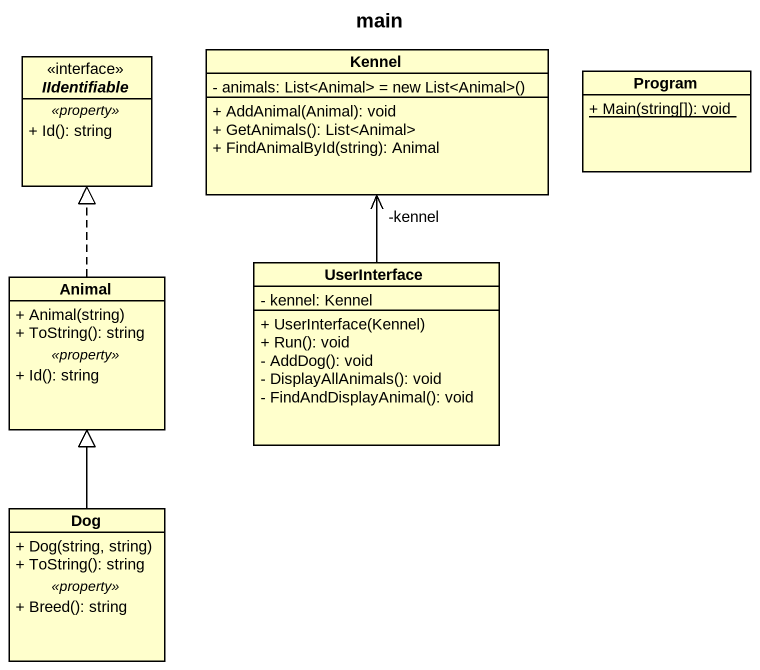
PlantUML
@startuml
title main
hide circle
hide empty members
skinparam classAttributeIconSize 0
interface IIdentifiable <<interface>> {
  .. <<property>> ..
  + Id(): string
}
class Kennel {
  {field} - animals: List<Animal> = new List<Animal>()
  + AddAnimal(Animal): void
  + GetAnimals(): List<Animal>
  + FindAnimalById(string): Animal
}
class Program {
  {static} + Main(string[]): void
}
class Animal {
  + Animal(string)
  + ToString(): string
  .. <<property>> ..
  + Id(): string
}
class UserInterface {
  - kennel: Kennel
  + UserInterface(Kennel)
  + Run(): void
  - AddDog(): void
  - DisplayAllAnimals(): void
  - FindAndDisplayAnimal(): void
}
class Dog {
  + Dog(string, string)
  + ToString(): string
  .. <<property>> ..
  + Breed(): string
}
Animal .up.|> IIdentifiable
UserInterface -up-> "-kennel" Kennel
Dog -up-|> Animal
@enduml
